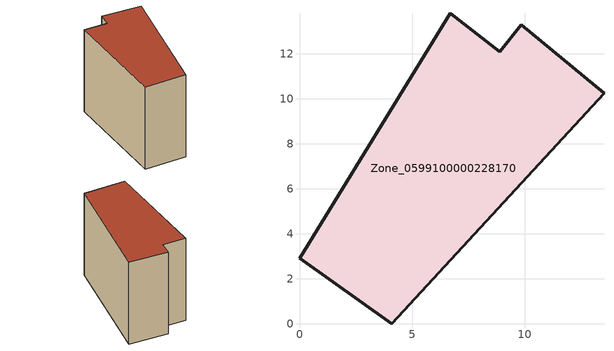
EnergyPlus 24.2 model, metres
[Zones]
Zone_0599100000228170
 floor ground (C_G): 4.1,0 0,2.91 6.69,13.79 8.9,12.09 9.86,13.27 13.53,10.23 z0
 wall outside (C_F): 0,2.91 4.1,0 13.53,10.23 9.86,13.27 8.9,12.09 6.69,13.79 0,2.91 z0:11.1
 roof outside (C_R): 6.69,13.79 0,2.91 4.1,0 13.53,10.23 9.86,13.27 8.9,12.09 z11.1
[BUILDING]
Pand.0599100000228170: North Axis=0; Terrain=City; Loads Convergence Tolerance Value=0.04; Temperature Convergence Tolerance Value=0.4; Solar Distribution=FullExterior; Maximum Number of Warmup Days=25; Minimum Number of Warmup Days=1
[Site:Location]
Rotterdam.The.Hague.AP_ZH_NLD Design_Conditions: Latitude=51.96; Longitude=4.45; Time Zone=1; Elevation=-4.5
[SITE:GROUNDTEMPERATURE:BUILDINGSURFACE]
18, 18, 18, 18, 18, 18, 18, 18, 18, 18, 18, 18
[MATERIAL] Thermal Absorptance=0.9; Solar Absorptance=0.7; Visible Absorptance=0.7
Name | Roughness | Thickness | Conductivity | Density | Specific Heat
G.TC.1946 | MediumSmooth | 0.15 | 1 | 540 | 1210
F.TC.1946 | Rough | 0.3 | 0.857143 | 1920 | 840
R.TC.1946 | MediumRough | 0.2 | 0.909091 | 1500 | 1000
[CONSTRUCTION]
C_G: G.TC.1946
C_F: F.TC.1946
C_R: R.TC.1946
[ZONE]
Zone_0599100000228170: Type=1; Multiplier=1; Ceiling Height=Autocalculate; Volume=Autocalculate; Floor Area=autocalculate; Part of Total Floor Area=Yes
[ZONEINFILTRATION:DESIGNFLOWRATE]
Infil_Zone_0599100000228170: Zone or ZoneList or Space or SpaceList=Zone_0599100000228170; Schedule=AlwaysOn; Design Flow Rate Calculation Method=Flow/Area; Flow Rate per Floor Area=0.003; Constant Term Coefficient=1; Temperature Term Coefficient=0; Velocity Term Coefficient=0; Velocity Squared Term Coefficient=0
[HVACTEMPLATE:ZONE:IDEALLOADSAIRSYSTEM]
Zone_0599100000228170: Maximum Heating Supply Air Temperature=50; Minimum Cooling Supply Air Temperature=13; Maximum Heating Supply Air Humidity Ratio=0.0156; Minimum Cooling Supply Air Humidity Ratio=0.0077; Heating Limit=NoLimit; Cooling Limit=NoLimit; Dehumidification Control Type=ConstantSensibleHeatRatio; Cooling Sensible Heat Ratio=0.7; Dehumidification Setpoint=60; Humidification Control Type=None; Humidification Setpoint=30; Outdoor Air Method=None; Outdoor Air Flow Rate per Person=0.00944; Outdoor Air Flow Rate per Zone Floor Area=0; Outdoor Air Flow Rate per Zone=0; Demand Controlled Ventilation Type=None; Outdoor Air Economizer Type=NoEconomizer; Heat Recovery Type=None; Sensible Heat Recovery Effectiveness=0.7; Latent Heat Recovery Effectiveness=0.65
[ZONECONTROL:THERMOSTAT]
ThermostatControl_Zone_0599100000228170: Zone or ZoneList=Zone_0599100000228170; Control Type Schedule=DualSetpointControlType; Control 1=Thermostat_Zone_0599100000228170; Temperature Difference Between Cutout And Setpoint=0
[THERMOSTATSETPOINT:DUALSETPOINT]
Thermostat_Zone_0599100000228170: Heating Setpoint Temperature Schedule=HeatingSetpoint_Zone_0599100000228170; Cooling Setpoint Temperature Schedule=CoolingSetpoint_Zone_0599100000228170
[SCHEDULE:COMPACT]
HeatingSetpoint_Zone_0599100000228170: Through: 12/31, For: AllDays, Until: 24:00, 21
CoolingSetpoint_Zone_0599100000228170: Through: 12/31, For: AllDays, Until: 24:00, 24
DualSetpointControlType: Through: 12/31, For: AllDays, Until: 24:00, 4
AlwaysOn: Through: 12/31, For: AllDays, Until: 24:00, 1
